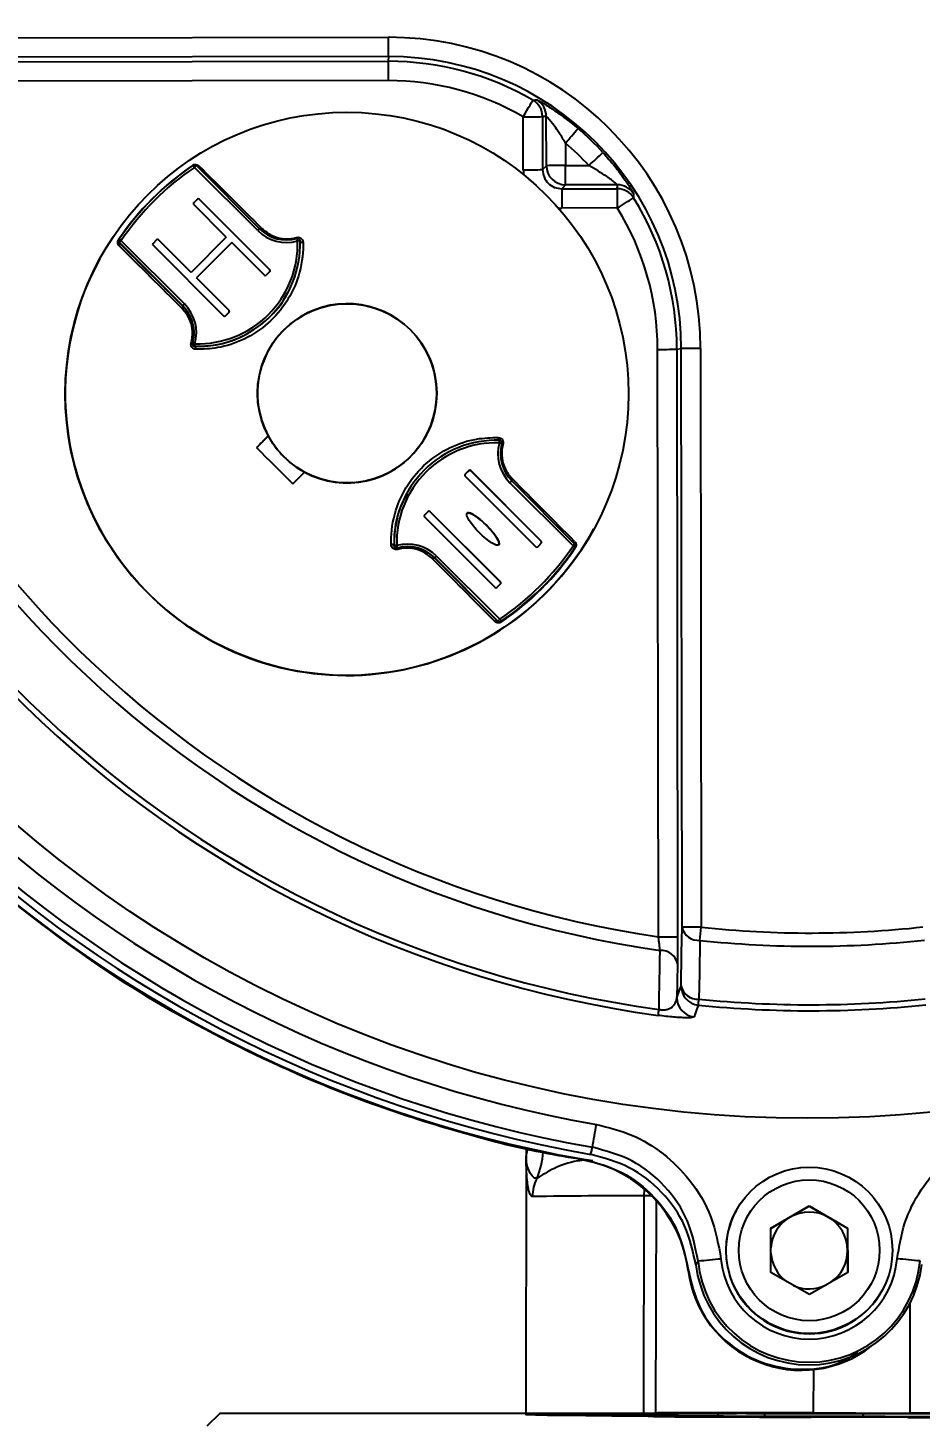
# Model space of a CAD drawing. Header units: millimetres. Extents: x 2271 to 4415, y 823 to 2339.
# Drawn here: x 2836 to 2905.6, y 1963.2 to 2072.3 of the extents above; entities that cross this region are included whole.
import ezdxf

# ---------------------------------------------------------------- set-up
doc = ezdxf.new("R2010")
doc.units = ezdxf.units.MM
doc.layers.add('标注', color=3, linetype='Continuous', lineweight=13)
doc.styles.add('SLDTEXTSTYLE1', font='txt.shx', dxfattribs={"width": 0.7, "bigfont": 'gbcbig.shx'})
doc.dimstyles.new('SLDDIMSTYLE12$0', dxfattribs={"dimtxt": 12, "dimasz": 10, "dimexe": 0, "dimexo": 0.0625, "dimgap": 0.875, "dimtad": 1, "dimdec": 1, "dimlfac": 1.8, "dimrnd": 1e-09, "dimzin": 12, "dimdsep": 46, "dimtxsty": 'SLDTEXTSTYLE1', "dimcen": 0.09, "dimdle": 8.16, "dimclrd": 3, "dimclre": 3, "dimadec": 0, "dimazin": 3, "dimtfac": 1, "dimtdec": 1, "dimtofl": 0, "dimtmove": 0, "dimatfit": 3, "dimfxl": 0, "dimfrac": 2, "dimtolj": 1, "dimlwd": 5, "dimlwe": 5, "dimarcsym": 0})

# ---------------------------------------------------------------- blocks, each defined once
blk = doc.blocks.new('*D179')
at = {"layer": 'Defpoints', "color": 0, "transparency": 16777216}
for p in [(2696.21, 2058.79), (2937.34, 1963.29), (2937.34, 1911.16)]:
    blk.add_point(p, dxfattribs=at)
at = {"layer": '标注', "color": 3, "lineweight": 5, "transparency": 16777216}
blk.add_line((2696.21, 2058.72), (2696.21, 1911.16), dxfattribs=at)
at = {"layer": '标注', "color": 3, "linetype": 'Continuous', "lineweight": 5, "transparency": 16777216}
for p, q in [((2937.34, 1963.23), (2937.34, 1911.16)), ((2706.21, 1911.16), (2927.34, 1911.16))]:
    blk.add_line(p, q, dxfattribs=at)
at = {"layer": '标注', "color": 3, "transparency": 16777216}
for points in [[(2706.21, 1912.83), (2706.21, 1909.5), (2696.21, 1911.16)], [(2927.34, 1912.83), (2927.34, 1909.5), (2937.34, 1911.16)]]:
    blk.add_solid(points, dxfattribs=at)
at = {"layer": '标注', "color": 0, "transparency": 16777216, "insert": (2816.77, 1917.04), "char_height": 10, "attachment_point": 5, "style": 'SLDTEXTSTYLE1'}
blk.add_mtext('\\A1;245', dxfattribs=at)
blk = doc.blocks.new('*D195')
at = {"layer": 'Defpoints', "color": 0, "transparency": 16777216}
for p in [(2937.34, 1963.29), (2772.42, 1952.43), (2772.42, 1924.65)]:
    blk.add_point(p, dxfattribs=at)
at = {"layer": '标注', "color": 3, "lineweight": 5, "transparency": 16777216}
blk.add_line((2937.34, 1963.23), (2937.34, 1924.65), dxfattribs=at)
at = {"layer": '标注', "color": 3, "linetype": 'Continuous', "lineweight": 5, "transparency": 16777216}
for p, q in [((2772.42, 1952.37), (2772.42, 1924.65)), ((2927.34, 1924.65), (2782.42, 1924.65))]:
    blk.add_line(p, q, dxfattribs=at)
at = {"layer": '标注', "color": 3, "transparency": 16777216}
for points in [[(2782.42, 1926.32), (2782.42, 1922.98), (2772.42, 1924.65)], [(2927.34, 1926.32), (2927.34, 1922.98), (2937.34, 1924.65)]]:
    blk.add_solid(points, dxfattribs=at)
at = {"layer": '标注', "color": 0, "transparency": 16777216, "insert": (2854.88, 1930.53), "char_height": 10, "attachment_point": 5, "style": 'SLDTEXTSTYLE1'}
blk.add_mtext('\\A1;165', dxfattribs=at)

msp = doc.modelspace()

# ---------------------------------------------------------------- linework, layer by layer
at = {"color": 7, "linetype": 'Continuous', "lineweight": 25}
for p, q in [((2817.153, 2071.52), (2864.127, 2071.58)), ((2816.516, 2069.643), (2864.096, 2069.703)), ((2864.126, 2070.075), (2817.152, 2070.015)), ((2864.126, 2070.075), (2864.096, 2069.703)), ((2864.095, 2068.199), (2816.516, 2068.138)), ((2874.655, 2061.234), (2874.65, 2065.373)), ((2876.152, 2065.38), (2876.157, 2061.241)), ((2876.454, 2061.55), (2876.449, 2065.403)), ((2877.953, 2063.314), (2877.955, 2061.556)), ((2848.824, 2061.562), (2848.822, 2061.565)), ((2853.901, 2056.486), (2848.969, 2061.419)), ((2849.11, 2061.56), (2854.042, 2056.627)), ((2876.157, 2061.241), (2876.454, 2061.55)), ((2877.955, 2061.556), (2879.769, 2061.558)), ((2877.955, 2060.053), (2877.658, 2059.744)), ((2877.658, 2059.744), (2881.997, 2059.749)), ((2882, 2060.058), (2877.955, 2060.053)), ((2849.189, 2058.936), (2848.906, 2058.653)), ((2849.189, 2058.935), (2848.906, 2058.652)), ((2848.906, 2058.652), (2848.906, 2058.653)), ((2849.189, 2058.935), (2849.189, 2058.936)), ((2854.846, 2053.421), (2849.33, 2058.936)), ((2849.33, 2058.935), (2849.33, 2058.936)), ((2854.845, 2053.42), (2849.33, 2058.935)), ((2851.452, 2055.966), (2848.906, 2058.512)), ((2881.996, 2058.246), (2877.657, 2058.24)), ((2843.065, 2055.787), (2843.044, 2055.748)), ((2843.075, 2055.803), (2843.065, 2055.787)), ((2843.1, 2055.549), (2843.079, 2055.513)), ((2848.032, 2050.617), (2843.1, 2055.549)), ((2843.241, 2055.691), (2848.174, 2050.759)), ((2846.007, 2055.754), (2845.724, 2055.471)), ((2846.007, 2055.753), (2845.724, 2055.47)), ((2845.724, 2055.47), (2845.724, 2055.471)), ((2851.24, 2049.814), (2845.724, 2055.33)), ((2846.007, 2055.753), (2846.007, 2055.754)), ((2848.694, 2053.208), (2846.148, 2055.754)), ((2846.148, 2055.753), (2846.148, 2055.754)), ((2848.694, 2053.207), (2846.148, 2055.753)), ((2851.452, 2055.966), (2848.694, 2053.208)), ((2851.451, 2055.965), (2848.694, 2053.207)), ((2851.876, 2055.542), (2849.118, 2052.784)), ((2851.451, 2055.965), (2851.452, 2055.966)), ((2854.422, 2052.996), (2851.876, 2055.542)), ((2841.565, 2054.279), (2841.564, 2054.277)), ((2848.694, 2053.207), (2848.694, 2053.208)), ((2854.846, 2053.279), (2854.563, 2052.996)), ((2854.845, 2053.42), (2854.846, 2053.421)), ((2851.664, 2050.239), (2849.118, 2052.784)), ((2849.118, 2052.783), (2849.118, 2052.784)), ((2851.663, 2050.238), (2849.118, 2052.783)), ((2856.242, 2051.594), (2856.244, 2051.598)), ((2848.025, 2050.604), (2848.032, 2050.617)), ((2851.664, 2050.097), (2851.381, 2049.814)), ((2851.663, 2050.238), (2851.664, 2050.239)), ((2848.796, 2047.683), (2848.801, 2047.692)), ((2848.988, 2047.439), (2848.983, 2047.43)), ((2854.748, 2047.124), (2854.746, 2047.121)), ((2885.207, 2001.299), (2885.148, 2047.2)), ((2886.65, 2047.206), (2886.996, 2047.264)), ((2886.65, 2047.206), (2886.709, 2001.306)), ((2887.054, 2002.048), (2886.996, 2047.264)), ((2888.499, 2047.27), (2888.556, 2002.055)), ((2854.732, 2040.433), (2853.815, 2039.517)), ((2854.731, 2040.434), (2854.733, 2040.437)), ((2867.031, 2040.405), (2867.032, 2040.408)), ((2870.402, 2037.723), (2870.119, 2037.44)), ((2870.402, 2037.722), (2870.119, 2037.439)), ((2870.119, 2037.439), (2870.119, 2037.44)), ((2875.635, 2031.783), (2870.119, 2037.299)), ((2870.402, 2037.722), (2870.402, 2037.723)), ((2870.543, 2037.722), (2870.544, 2037.723)), ((2876.059, 2032.206), (2870.543, 2037.722)), ((2876.059, 2032.207), (2870.544, 2037.723)), ((2878.542, 2031.846), (2873.609, 2036.778)), ((2873.751, 2036.919), (2878.683, 2031.987)), ((2865.539, 2035.938), (2865.537, 2035.935)), ((2867.22, 2034.541), (2866.937, 2034.258)), ((2867.22, 2034.54), (2866.937, 2034.257)), ((2866.937, 2034.257), (2866.937, 2034.258)), ((2872.453, 2028.601), (2866.937, 2034.117)), ((2867.22, 2034.54), (2867.22, 2034.541)), ((2867.361, 2034.54), (2867.362, 2034.541)), ((2872.877, 2029.024), (2867.361, 2034.54)), ((2872.877, 2029.025), (2867.362, 2034.541)), ((2880.172, 2033.172), (2880.172, 2033.174)), ((2864.557, 2031.856), (2864.562, 2031.865)), ((2864.816, 2031.678), (2864.81, 2031.668)), ((2876.059, 2032.066), (2875.776, 2031.783)), ((2876.059, 2032.206), (2876.059, 2032.207)), ((2878.686, 2031.695), (2878.707, 2031.733)), ((2878.696, 2031.711), (2878.717, 2031.749)), ((2878.707, 2031.733), (2878.717, 2031.749)), ((2867.733, 2030.896), (2867.74, 2030.909)), ((2872.673, 2025.976), (2867.74, 2030.909)), ((2867.882, 2031.051), (2872.815, 2026.118)), ((2872.877, 2028.884), (2872.594, 2028.601)), ((2872.877, 2029.024), (2872.877, 2029.025)), ((2872.653, 2025.939), (2872.673, 2025.976)), ((2872.926, 2025.952), (2872.905, 2025.913)), ((2874.884, 1984.79), (2874.882, 1983.987)), ((2874.882, 1983.924), (2874.845, 1963.987)), ((2879.352, 1983.848), (2879.352, 1983.926)), ((2884.089, 1981.072), (2884.128, 1981.587)), ((2884.057, 1964.072), (2884.089, 1981.072)), ((2885.023, 1980.716), (2884.991, 1964.102)), ((2893.986, 1978.536), (2896.98, 1980.277)), ((2895.476, 1979.394), (2896.974, 1980.264)), ((2896.974, 1980.264), (2896.98, 1980.277)), ((2896.974, 1980.264), (2898.476, 1979.403)), ((2896.98, 1980.277), (2899.986, 1978.554)), ((2891.286, 1979.928), (2891.274, 1979.906)), ((2893.986, 1978.527), (2895.476, 1979.394)), ((2898.476, 1979.403), (2899.979, 1978.542)), ((2893.997, 1975.072), (2893.986, 1978.536)), ((2899.979, 1978.542), (2899.986, 1978.554)), ((2899.979, 1978.542), (2899.984, 1976.81)), ((2899.986, 1978.554), (2899.997, 1975.09)), ((2899.984, 1976.81), (2899.99, 1975.086)), ((2887.536, 1975.317), (2887.536, 1975.238)), ((2897.002, 1973.349), (2893.997, 1975.072)), ((2899.997, 1975.09), (2897.002, 1973.349)), ((2902.681, 1973.67), (2902.693, 1973.692)), ((2904.868, 1964.099), (2904.885, 1972.726)), ((2897.332, 1964.109), (2897.338, 1967.493)), ((2850.938, 1964.062), (2849.938, 1963.062)), ((3023.938, 1964.062), (2850.938, 1964.062)), ((2882.825, 1963.949), (2882.825, 1963.995)), ((2884.845, 1963.86), (2884.845, 1963.835)), ((2885.123, 1963.842), (2885.123, 1963.856)), ((2889.846, 1964.046), (2889.846, 1963.871)), ((2893.494, 1964.051), (2893.494, 1963.853)), ((2893.494, 1963.853), (2901.198, 1963.853)), ((2901.328, 1964.022), (2893.602, 1964.051)), ((2901.198, 1963.853), (2901.198, 1964.023))]:
    msp.add_line(p, q, dxfattribs=at)
at = {"color": 7, "linetype": 'Continuous', "lineweight": 25, "flags": 128}
for points in [[(2874.65, 2065.373), (2874.795, 2065.624), (2874.935, 2065.865), (2875.064, 2066.088), (2875.177, 2066.285), (2875.271, 2066.447), (2875.342, 2066.569), (2875.386, 2066.646), (2875.404, 2066.676)], [(2848.906, 2058.652), (2848.893, 2058.637), (2848.889, 2058.629)], [(2845.724, 2055.47), (2845.711, 2055.455), (2845.707, 2055.447)], [(2848.025, 2050.604), (2848.037, 2050.587), (2848.044, 2050.567), (2848.046, 2050.544), (2848.044, 2050.519), (2848.037, 2050.491), (2848.025, 2050.463), (2848.008, 2050.435), (2847.988, 2050.407)], [(2849.074, 2047.202), (2849.075, 2047.244), (2849.073, 2047.286), (2849.066, 2047.325), (2849.055, 2047.36), (2849.04, 2047.389), (2849.023, 2047.411), (2849.004, 2047.425), (2848.983, 2047.43)], [(2854.733, 2040.437), (2854.618, 2040.322), (2854.503, 2040.207), (2854.388, 2040.092), (2854.274, 2039.978), (2854.159, 2039.863), (2854.046, 2039.749), (2853.932, 2039.636), (2853.819, 2039.522)], [(2853.819, 2039.522), (2854.172, 2039.169), (2854.525, 2038.816), (2854.879, 2038.462), (2855.233, 2038.108), (2855.587, 2037.754), (2855.941, 2037.4), (2856.294, 2037.047), (2856.647, 2036.694)], [(2856.647, 2036.694), (2856.76, 2036.807), (2856.874, 2036.921), (2856.988, 2037.035), (2857.102, 2037.149), (2857.216, 2037.264), (2857.331, 2037.378), (2857.446, 2037.493), (2857.561, 2037.608)], [(2870.119, 2037.439), (2870.106, 2037.424), (2870.102, 2037.416)], [(2866.937, 2034.257), (2866.924, 2034.242), (2866.92, 2034.234)], [(2864.557, 2031.856), (2864.552, 2031.877), (2864.538, 2031.896), (2864.516, 2031.913), (2864.487, 2031.927), (2864.452, 2031.938), (2864.413, 2031.945), (2864.371, 2031.948), (2864.329, 2031.946)], [(2867.537, 2030.859), (2867.564, 2030.879), (2867.593, 2030.895), (2867.621, 2030.907), (2867.648, 2030.914), (2867.674, 2030.917), (2867.697, 2030.915), (2867.717, 2030.907), (2867.733, 2030.896)], [(2886.977, 1997.461), (2887.02, 2000.03), (2887.054, 2002.048)], [(2888.446, 2001.027), (2888.406, 1998.458), (2888.374, 1996.439)], [(2886.696, 1999.218), (2886.671, 1997.718), (2886.651, 1996.539)], [(2886.651, 1996.539), (2886.834, 1997.055), (2886.977, 1997.461)], [(2888.325, 1995.973), (2888.141, 1995.456), (2887.996, 1995.051)], [(2884.68, 1981.075), (2884.558, 1981.074), (2884.089, 1981.072)], [(2884.057, 1964.072), (2881.665, 1964.064), (2879.615, 1964.053), (2877.919, 1964.042), (2876.586, 1964.03), (2875.626, 1964.017), (2875.045, 1964.002), (2874.845, 1963.987), (2875.028, 1963.972), (2875.593, 1963.955), (2876.536, 1963.938), (2877.852, 1963.921), (2879.533, 1963.903), (2881.568, 1963.886), (2883.945, 1963.868)], [(2882.85, 1963.995), (2881.227, 1963.997), (2879.766, 1963.997), (2878.541, 1963.995), (2877.617, 1963.992), (2877.042, 1963.988), (2876.845, 1963.984), (2877.036, 1963.978), (2877.606, 1963.972), (2878.525, 1963.965), (2879.745, 1963.959), (2881.204, 1963.954), (2882.825, 1963.949)], [(2883.945, 1963.868), (2884.412, 1963.864), (2884.792, 1963.86), (2885.083, 1963.857), (2885.281, 1963.854), (2885.385, 1963.85), (2885.393, 1963.847), (2885.305, 1963.844), (2885.123, 1963.842)], [(2885.261, 1964.094), (2885.44, 1964.091), (2885.524, 1964.087), (2885.512, 1964.084), (2885.405, 1964.081), (2885.204, 1964.079), (2884.91, 1964.076), (2884.526, 1964.074), (2884.057, 1964.072)], [(2885.123, 1963.842), (2884.851, 1963.836), (2884.993, 1963.829), (2885.543, 1963.822), (2886.479, 1963.815), (2887.762, 1963.807), (2889.339, 1963.8), (2891.144, 1963.794), (2893.103, 1963.788), (2895.134, 1963.784), (2897.152, 1963.781)], [(2897.332, 1964.109), (2895.314, 1964.114), (2893.282, 1964.117), (2891.322, 1964.119), (2889.514, 1964.12), (2887.932, 1964.118), (2886.644, 1964.116), (2885.701, 1964.112), (2885.144, 1964.107), (2884.995, 1964.101), (2885.261, 1964.094)], [(2899.845, 1963.807), (2899.662, 1963.811), (2899.122, 1963.816), (2898.264, 1963.821), (2897.153, 1963.826), (2895.871, 1963.83), (2894.513, 1963.832), (2893.179, 1963.834), (2891.969, 1963.834), (2890.972, 1963.833), (2890.263, 1963.831), (2889.893, 1963.828), (2889.891, 1963.823), (2890.256, 1963.818), (2890.961, 1963.813), (2891.955, 1963.809), (2893.163, 1963.804), (2894.496, 1963.801), (2895.854, 1963.799), (2897.138, 1963.798), (2898.252, 1963.798), (2899.113, 1963.8), (2899.658, 1963.803), (2899.845, 1963.807)], [(2899.991, 1964.073), (2899.808, 1964.078), (2899.268, 1964.083), (2898.41, 1964.088), (2897.299, 1964.093), (2896.017, 1964.096), (2894.659, 1964.099), (2893.325, 1964.101), (2892.115, 1964.101), (2891.118, 1964.1), (2890.409, 1964.098), (2890.039, 1964.094), (2890.037, 1964.09), (2890.402, 1964.085), (2891.107, 1964.08), (2892.101, 1964.075), (2893.309, 1964.071), (2894.641, 1964.068), (2896, 1964.066), (2897.284, 1964.065), (2898.398, 1964.065), (2899.259, 1964.067), (2899.804, 1964.07), (2899.991, 1964.073)], [(2910.541, 1964.034), (2909.25, 1964.033), (2907.995, 1964.032), (2906.778, 1964.031), (2905.602, 1964.03), (2904.467, 1964.028), (2903.376, 1964.026), (2902.329, 1964.024), (2901.328, 1964.022)], [(2904.685, 1963.763), (2908.953, 1963.748), (2913.396, 1963.733), (2914.847, 1963.728)], [(2970.004, 1963.976), (2965.736, 1963.991), (2961.293, 1964.006), (2956.704, 1964.02), (2951.996, 1964.033), (2947.199, 1964.045), (2942.341, 1964.056), (2937.452, 1964.066), (2932.563, 1964.075), (2927.703, 1964.082), (2922.902, 1964.088), (2918.189, 1964.093), (2913.594, 1964.096), (2909.145, 1964.098), (2904.868, 1964.099)]]:
    msp.add_lwpolyline(points, dxfattribs=at)
at = {"color": 7, "linetype": 'Continuous', "lineweight": 25}
for centre, radius in [((2896.843, 2081.787), 94.663), ((2860.868, 2043.726), 22), ((2860.89, 2043.766), 7), ((2896.99, 1976.81), 6.5), ((2896.991, 1976.813), 5.5)]:
    msp.add_circle(centre, radius, dxfattribs=at)
for centre, radius, start, end in [((2897.103, 2082.263), 86.736, 352.83814, 187.30792), ((2897.105, 2082.266), 86.27, 352.83813, 187.30793), ((2897.112, 2082.279), 81.714, 352.48125, 187.66482), ((2897.113, 2082.281), 80.681, 352.48124, 187.66483), ((2634.982, 2070.921), 229.146, 359.78854, 0.16471), ((2864.158, 2047.239), 24.341, 0.07349, 90.07308), ((3093.24, 2068.858), 229.146, 179.78854, 180.16471), ((2864.124, 2047.177), 22.526, 59.952, 90.07302), ((2864.155, 2047.234), 22.841, 0.07349, 90.07308), ((2897.068, 2082.198), 87.837, 189.2274, 262.22982), ((2897.069, 2082.201), 87.371, 189.2274, 262.22982), ((2897.077, 2082.214), 82.815, 189.67715, 261.85282), ((2897.077, 2082.216), 81.782, 189.91182, 261.65393), ((2864.122, 2047.173), 21.026, 59.952, 90.07302), ((2874.651, 2065.378), 1.5, 0.06713, 59.90679), ((2874.948, 2065.401), 1.5, 0.06631, 59.24117), ((2874.841, 2195.355), 129.982, 269.91566, 270.57756), ((2896.565, 2081.418), 99, 189.79776, 259.98721), ((2896.823, 2081.75), 98.897, 189.98805, 260.15852), ((2896.841, 2081.783), 98.358, 189.97103, 260.17554), ((2896.844, 2081.788), 96.56, 189.97103, 260.17554), ((2473.796, 2410.375), 532.723, 319.34642, 319.50828), ((2864.143, 2047.212), 22.718, 42.55972, 49.38586), ((2864.141, 2047.207), 21.218, 42.55972, 49.38586), ((2648.341, 2314.133), 342.568, 312.49839, 312.75007), ((2860.87, 2043.729), 21.524, 124.03884, 145.96096), ((2860.891, 2043.768), 21.5, 124.03884, 145.96096), ((2860.891, 2043.769), 21.3, 124.03884, 145.96096), ((2848.968, 2061.418), 0.2, 45.00002, 124.03871), ((2836.009, 2052.725), 15.606, 33.85537, 34.58847), ((2883.634, 2026.825), 48.973, 134.82535, 135.05853), ((2849.202, 2061.683), 0.205, 267.13168, 306.91627), ((1345.575, 541.635), 2138.062, 45.120496, 45.305718), ((2874.847, 2191.216), 129.982, 269.91566, 270.57756), ((2877.764, 1931.574), 129.982, 89.91566, 90.57756), ((2877.955, 2061.554), 1.501, 180.16171, 269.98486), ((2639.733, 2060.895), 238.223, 359.79747, 0.15912), ((3115.879, 2058.902), 238.223, 179.79747, 180.15912), ((3120.218, 2058.907), 238.223, 179.79747, 180.15912), ((2881.999, 2058.249), 1.5, 31.82221, 90.08233), ((2882.002, 2058.557), 1.5, 32.48841, 90.08317), ((2848.977, 2058.582), 0.1, 135.00002, 225.00029), ((2849.26, 2058.865), 0.1, 44.99998, 134.99971), ((2849.259, 2058.864), 0.1, 44.99998, 134.99971), ((2764.714, 2248.266), 223.3, 301.68311, 302.06911), ((2864.124, 2047.178), 22.526, 0.07337, 31.77721), ((2864.122, 2047.173), 21.026, 0.07337, 31.77721), ((2888.566, 2021.892), 48.973, 134.82535, 135.05853), ((2856.164, 2058.749), 3.2, 225.00007, 285.53072), ((2856.164, 2058.748), 3, 225.00007, 285.53072), ((2854.088, 2056.801), 0.208, 266.71471, 313.23954), ((2843.773, 2056.878), 1.326, 236.12682, 237.13736), ((2843.241, 2055.691), 0.2, 151.33664, 225.00025), ((2835.365, 2044.121), 13.996, 55.75631, 56.57477), ((1327.054, 523.222), 2155.516, 45.120496, 45.305718), ((2842.942, 2055.392), 0.182, 320.49441, 41.26107), ((2878.724, 2020.138), 50.231, 134.943, 135.17192), ((2845.795, 2055.4), 0.1, 135.00002, 225.00029), ((2846.078, 2055.683), 0.1, 44.99998, 134.99971), ((2846.077, 2055.682), 0.1, 44.99998, 134.99971), ((2849.224, 2055.435), 8, 268.30908, 1.69072), ((2849.224, 2055.436), 7.8, 268.30908, 1.69072), ((2855.294, 2055.493), 1.706, 12.30823, 15.2426), ((2857.021, 2055.665), 0.2, 1.69091, 105.53076), ((2837.906, 2050.406), 19.825, 15.3864, 15.96293), ((2857.545, 2039.614), 16.061, 91.15683, 91.86904), ((2857.021, 2055.665), 0.2, 1.69076, 45.0001), ((2857.389, 2055.788), 0.223, 221.23789, 284.04753), ((2860.867, 2043.725), 22, 151.33662, 225.00026), ((1339.333, 535.393), 2138.062, 45.120496, 45.305718), ((2854.775, 2053.349), 0.1, 331.33666, 45.00022), ((2854.775, 2053.35), 0.1, 315.00002, 45.00029), ((2854.492, 2053.067), 0.1, 224.99998, 314.99971), ((2883.657, 2015.205), 50.231, 134.943, 135.17192), ((2845.911, 2048.495), 3, 344.46921, 45.00019), ((2845.911, 2048.496), 3.2, 344.46921, 45.00019), ((2851.593, 2050.167), 0.1, 331.33666, 45.00022), ((2851.593, 2050.168), 0.1, 315.00002, 45.00029), ((2860.89, 2043.766), 7, 241.60169, 208.39851), ((2851.31, 2049.885), 0.1, 224.99998, 314.99971), ((2848.882, 2048.287), 0.611, 252.95968, 261.95729), ((2848.994, 2047.639), 0.2, 164.46935, 268.30936), ((2845.098, 2033.808), 14.37, 74.2697, 75.06781), ((2817.884, 2048.507), 31.123, 358.03202, 358.40139), ((2885.354, 2172.213), 125.013, 269.90539, 270.59394), ((2888.292, 1922.257), 125.013, 89.90539, 90.59394), ((2860.889, 2043.763), 7, 208.40897, 241.60156), ((2872.559, 2032.101), 8, 88.30908, 181.69072), ((2872.95, 2040.27), 0.256, 169.61423, 222.27228), ((2842.405, 2040.845), 30.399, 358.2151, 358.59086), ((2872.789, 2039.897), 0.2, 45.0001, 88.30925), ((2872.789, 2039.897), 0.2, 344.46935, 88.30936), ((2872.559, 2032.101), 7.8, 88.30908, 181.69072), ((2875.872, 2039.041), 3.2, 164.46921, 225.00019), ((2869.013, 2026.122), 14.284, 73.86802, 74.66962), ((2875.872, 2039.04), 3, 164.46921, 225.00019), ((2872.842, 2039.055), 0.791, 73.29316, 80.21487), ((2870.19, 2037.369), 0.1, 135.00002, 225.00029), ((2870.473, 2037.652), 0.1, 44.99998, 134.99971), ((2870.472, 2037.651), 0.1, 44.99998, 134.99971), ((2908.274, 2002.184), 48.973, 134.82535, 135.05853), ((2873.93, 2036.959), 0.208, 136.72384, 183.27091), ((1348.706, 518.416), 2152.267, 44.695355, 44.879755), ((2867.291, 2034.47), 0.1, 44.99998, 134.99971), ((2867.29, 2034.469), 0.1, 44.99998, 134.99971), ((2867.008, 2034.187), 0.1, 135.00002, 225.00029), ((2860.868, 2043.725), 22, 224.99991, 331.33627), ((2865.193, 2015.6), 16.276, 91.51466, 92.21997), ((2864.762, 2031.871), 0.2, 181.69091, 285.53076), ((2865.619, 2028.788), 3.2, 45.00007, 105.53072), ((2845.309, 2026.413), 20.204, 15.10406, 15.67269), ((2865.443, 2031.761), 0.639, 188.33812, 196.96504), ((2865.619, 2028.787), 3, 45.00007, 105.53072), ((2860.892, 2043.768), 21.3, 304.03884, 325.96096), ((2860.87, 2043.729), 21.5, 304.03884, 325.96096), ((2860.87, 2043.729), 21.524, 304.03884, 325.96096), ((2860.892, 2043.768), 21.5, 304.03884, 325.96096), ((2875.706, 2031.854), 0.1, 224.99998, 314.99971), ((2875.988, 2032.137), 0.1, 315.00002, 45.00029), ((2875.988, 2032.136), 0.1, 331.33666, 45.00022), ((2913.207, 1997.252), 48.973, 134.82535, 135.05853), ((2870.729, 2020.191), 14.031, 55.34818, 56.16516), ((2878.822, 2032.062), 0.204, 142.91842, 182.97682), ((2878.542, 2031.845), 0.2, 331.33664, 45.00025), ((2879.074, 2032.23), 0.661, 234.10314, 236.21317), ((1342.464, 512.173), 2152.267, 44.695355, 44.879755), ((1330.21, 499.813), 2169.837, 44.695355, 44.879755), ((2903.365, 1995.497), 50.231, 134.943, 135.17192), ((2872.524, 2028.672), 0.1, 224.99998, 314.99971), ((2872.806, 2028.955), 0.1, 315.00002, 45.00029), ((2872.806, 2028.954), 0.1, 331.33666, 45.00022), ((2872.533, 2025.802), 0.182, 48.77076, 129.54207), ((2908.298, 1990.565), 50.231, 134.943, 135.17192), ((2872.814, 2026.118), 0.2, 225.00002, 304.03871), ((2859.753, 2017.235), 15.796, 33.49364, 34.2203), ((2873.541, 2026.317), 0.754, 212.39658, 214.25577), ((2888.35, 1877.042), 125.013, 89.90539, 90.59394), ((2888.338, 2002.339), 1.316, 192.75198, 274.70891), ((2056.748, 2090.715), 836.52, 353.845189, 353.916003), ((2897.114, 2082.282), 80.682, 263.91174, 276.23432), ((2885.413, 2126.312), 125.013, 269.90539, 270.59394), ((2897.113, 2082.28), 81.714, 263.91174, 276.23432), ((2885.425, 1998.936), 1.302, 12.53255, 93.70594), ((2888.263, 1997.753), 1.318, 192.78342, 274.84583), ((2888.477, 1997.465), 1.5, 180.17186, 264.18048), ((2888.151, 1996.543), 1.5, 180.17168, 264.0429), ((2822.344, 2003.12), 66.368, 353.81743, 354.2221), ((2897.105, 2082.267), 86.271, 264.19127, 275.9548), ((2813.612, 2005.372), 72.304, 351.88658, 352.25807), ((2897.104, 2082.263), 86.736, 264.19127, 275.9548), ((2444.402, 2061.715), 442.382, 349.99623, 350.22979), ((2869.901, 1984.864), 6.31, 337.21969, 356.46346), ((2877.613, 1974), 10, 7.11201, 79.98721), ((2878.384, 1981.005), 3.018, 152.03076, 179.90347), ((2884.384, 1324.286), 656.787, 90.025773, 90.786775), ((2896.978, 1976.788), 6.5, 151.33681, 270.18006), ((2896.984, 1976.8), 3, 120.17983, 176.28902), ((2896.984, 1976.8), 3, 60.17996, 120.17977), ((2896.984, 1976.8), 3, 0.18027, 60.1801), ((2896.985, 1976.8), 3, 304.20958, 0.18019), ((2896.957, 1976.75), 8.89, 186.98978, 353.15629), ((2904.752, 1817.777), 159.032, 95.28755, 95.93724), ((2896.975, 1976.782), 8.712, 185.44582, 354.70024), ((2896.978, 1976.788), 6.912, 185.44581, 354.70025), ((2896.985, 1976.8), 3, 184.0714, 234.57725), ((2891.212, 1835.032), 141.683, 84.15152, 84.87832), ((2896.368, 1976.34), 8.9, 187.11215, 307.90788), ((2896.985, 1976.8), 3, 245.78281, 296.15006), ((2896.978, 1976.788), 6.5, 270.17977, 331.33646), ((2892.398, 2512.118), 548.252, 268.99949, 269.73326), ((2890.469, 1398.272), 565.775, 90.05342, 90.77156), ((2897.157, 3059.55), 1095.703, 269.617711, 269.808482), ((2893.131, 856.921), 1107.13, 89.975638, 90.165082), ((2893.96, -957.458), 2921.241, 89.789638, 89.937378), ((2905.158, 4890.198), 2926.099, 269.846751, 269.994326), ((2930.815, 6928.582), 4964.817, 269.658201, 269.764012)]:
    msp.add_arc(centre, radius, start, end, dxfattribs=at)
for centre, major_axis, ratio, start_param, end_param in [((2876.117, 2047.188), (21.567, 5.576), 0.8075751, 1.3498967, 1.3633758), ((2877.657, 2061.242), (2.124, 2.124), 0.9987882, 2.3582273, 2.4867184), ((2864.074, 2058.942), (2.699, 22.426), 0.7902591, 4.8430733, 4.8567802), ((2877.657, 2061.242), (2.124, 2.124), 0.9987882, 3.8391022, 3.9278057), ((2871.498, 2033.161), (1.237, -1.237), 0.2285702, 6.2831845, 9.4887697)]:
    msp.add_ellipse(centre, major_axis=major_axis, ratio=ratio, start_param=start_param, end_param=end_param, dxfattribs=at)
msp.add_ellipse((2871.498, 2033.162), major_axis=(1.237, -1.237), ratio=0.2285702, dxfattribs=at)
for points, knots in [([(2875.404, 2066.676), (2875.462, 2066.679), (2875.566, 2066.684), (2875.67, 2066.689), (2875.716, 2066.691)], [0, 0, 0, 0, 0.56, 1, 1, 1, 1]), ([(2875.716, 2066.691), (2875.739, 2066.682), (2875.788, 2066.664), (2876.059, 2066.515), (2876.426, 2066.298), (2877.012, 2065.925), (2877.877, 2065.327), (2878.57, 2064.756), (2878.932, 2064.457)], [0, 0, 0, 0, 0.12205466, 0.24949049, 0.37396694, 0.50097881, 0.73949032, 1, 1, 1, 1]), ([(2877.953, 2063.314), (2877.797, 2063.571), (2877.518, 2064.032), (2877.128, 2064.59), (2876.833, 2064.971), (2876.629, 2065.216), (2876.487, 2065.374), (2876.461, 2065.394), (2876.449, 2065.403)], [0, 0, 0, 0, 0.2770528, 0.4991542, 0.6476515, 0.7772617, 0.8925679, 1, 1, 1, 1]), ([(2880.877, 2062.577), (2881.192, 2062.22), (2881.796, 2061.536), (2882.436, 2060.673), (2882.839, 2060.083), (2883.077, 2059.709), (2883.238, 2059.437), (2883.258, 2059.388), (2883.268, 2059.363)], [0, 0, 0, 0, 0.26143, 0.4994924, 0.6279885, 0.7500278, 0.8766805, 1, 1, 1, 1]), ([(2848.822, 2061.565), (2848.842, 2061.577), (2848.886, 2061.604), (2848.971, 2061.63), (2849.089, 2061.639), (2849.219, 2061.605), (2849.289, 2061.548), (2849.325, 2061.519)], [0, 0, 0, 0, 0.0853698, 0.1907986, 0.3564235, 0.6664713, 1, 1, 1, 1]), ([(2876.157, 2061.241), (2876.179, 2061.044), (2876.224, 2060.651), (2876.572, 2060.156), (2877.068, 2059.81), (2877.461, 2059.766), (2877.658, 2059.744)], [0, 0, 0, 0, 0.250154, 0.5, 0.749846, 1, 1, 1, 1]), ([(2882, 2060.058), (2881.989, 2060.07), (2881.967, 2060.097), (2881.794, 2060.242), (2881.527, 2060.449), (2880.891, 2060.909), (2880.257, 2061.277), (2879.769, 2061.558)], [0, 0, 0, 0, 0.1054309, 0.2197764, 0.3500255, 0.5009739, 1, 1, 1, 1]), ([(2883.268, 2059.363), (2883.269, 2059.303), (2883.271, 2059.195), (2883.273, 2059.087), (2883.274, 2059.04)], [0, 0, 0, 0, 0.56, 1, 1, 1, 1]), ([(2854.231, 2056.65), (2854.477, 2056.446), (2854.923, 2056.079), (2855.823, 2055.819), (2856.51, 2055.832), (2856.874, 2055.924), (2856.94, 2055.941)], [0, 0, 0, 0, 0.3569261, 0.6455881, 0.9359573, 1, 1, 1, 1]), ([(2843.083, 2055.277), (2843.04, 2055.331), (2842.975, 2055.414), (2842.961, 2055.57), (2842.981, 2055.672), (2843.006, 2055.733), (2843.027, 2055.767), (2843.034, 2055.777)], [0, 0, 0, 0, 0.4935098, 0.7465115, 0.851032, 0.9564885, 1, 1, 1, 1]), ([(2843.054, 2055.764), (2843.051, 2055.759), (2843.044, 2055.748), (2843.035, 2055.729), (2843.026, 2055.704), (2843.017, 2055.656), (2843.026, 2055.579), (2843.058, 2055.539), (2843.079, 2055.513)], [0, 0, 0, 0, 0.0275852, 0.0617297, 0.104186, 0.1954073, 0.4521438, 1, 1, 1, 1]), ([(2857.444, 2055.572), (2857.445, 2055.394), (2857.455, 2054.437), (2857.159, 2052.836), (2856.188, 2050.822), (2854.773, 2049.16), (2852.862, 2047.907), (2850.879, 2047.257), (2849.637, 2047.219), (2849.074, 2047.202)], [0, 0, 0, 0, 0.0439371, 0.236293, 0.3728219, 0.5357282, 0.69861, 0.8632007, 1, 1, 1, 1]), ([(2856.94, 2055.941), (2856.98, 2055.948), (2857.06, 2055.963), (2857.179, 2055.939), (2857.288, 2055.883), (2857.38, 2055.789), (2857.433, 2055.679), (2857.441, 2055.602), (2857.444, 2055.572)], [0, 0, 0, 0, 0.1540842, 0.3077863, 0.4712038, 0.6571656, 0.8674974, 1, 1, 1, 1]), ([(2848.983, 2047.43), (2849.537, 2047.447), (2850.755, 2047.485), (2852.714, 2048.121), (2854.566, 2049.364), (2855.751, 2050.633), (2856.128, 2051.45), (2856.203, 2051.613)], [0, 0, 0, 0, 0.20546712, 0.45207555, 0.69563382, 0.93912655, 1, 1, 1, 1]), ([(2848.703, 2047.703), (2848.719, 2047.769), (2848.812, 2048.133), (2848.824, 2048.82), (2848.562, 2049.718), (2848.193, 2050.162), (2847.988, 2050.407)], [0, 0, 0, 0, 0.06404267, 0.35441194, 0.64307395, 1, 1, 1, 1]), ([(2848.025, 2050.604), (2848.246, 2050.338), (2848.647, 2049.855), (2848.927, 2048.885), (2848.914, 2048.146), (2848.814, 2047.754), (2848.796, 2047.683)], [0, 0, 0, 0, 0.3540546, 0.64277104, 0.9353249, 1, 1, 1, 1]), ([(2849.074, 2047.202), (2849.015, 2047.211), (2848.906, 2047.228), (2848.777, 2047.332), (2848.704, 2047.461), (2848.681, 2047.592), (2848.696, 2047.668), (2848.703, 2047.703)], [0, 0, 0, 0, 0.257956, 0.4849143, 0.7035846, 0.8642778, 1, 1, 1, 1]), ([(2848.796, 2047.683), (2848.793, 2047.665), (2848.785, 2047.624), (2848.798, 2047.557), (2848.835, 2047.494), (2848.899, 2047.443), (2848.954, 2047.435), (2848.983, 2047.43)], [0, 0, 0, 0, 0.11321608, 0.25761818, 0.47541861, 0.71851805, 1, 1, 1, 1]), ([(2864.329, 2031.946), (2864.328, 2032.125), (2864.32, 2033.085), (2864.618, 2034.69), (2865.591, 2036.708), (2867.006, 2038.37), (2868.917, 2039.621), (2870.897, 2040.267), (2872.137, 2040.301), (2872.699, 2040.316)], [0, 0, 0, 0, 0.04393713, 0.23629304, 0.37282189, 0.53572822, 0.69861004, 0.86320068, 1, 1, 1, 1]), ([(2872.699, 2040.316), (2872.757, 2040.307), (2872.867, 2040.289), (2872.995, 2040.184), (2873.068, 2040.055), (2873.091, 2039.924), (2873.076, 2039.847), (2873.069, 2039.812)], [0, 0, 0, 0, 0.257956, 0.4849143, 0.7035846, 0.8642778, 1, 1, 1, 1]), ([(2873.069, 2039.812), (2873.052, 2039.747), (2872.96, 2039.382), (2872.948, 2038.695), (2873.207, 2037.794), (2873.576, 2037.348), (2873.779, 2037.101)], [0, 0, 0, 0, 0.0640427, 0.3544119, 0.6430739, 1, 1, 1, 1]), ([(2865.576, 2035.916), (2865.374, 2035.537), (2864.765, 2034.396), (2864.551, 2032.974), (2864.556, 2032.032), (2864.557, 2031.856)], [0, 0, 0, 0, 0.2880106, 0.8674013, 1, 1, 1, 1]), ([(2864.831, 2031.575), (2864.791, 2031.567), (2864.712, 2031.553), (2864.593, 2031.577), (2864.484, 2031.634), (2864.393, 2031.728), (2864.34, 2031.838), (2864.332, 2031.916), (2864.329, 2031.946)], [0, 0, 0, 0, 0.15408421, 0.30778627, 0.47120377, 0.6571656, 0.86749743, 1, 1, 1, 1]), ([(2864.557, 2031.856), (2864.559, 2031.841), (2864.563, 2031.801), (2864.589, 2031.747), (2864.634, 2031.7), (2864.688, 2031.67), (2864.732, 2031.661), (2864.773, 2031.661), (2864.793, 2031.665), (2864.81, 2031.668)], [0, 0, 0, 0, 0.14396579, 0.37325789, 0.56953993, 0.7311976, 0.87060558, 0.89142025, 1, 1, 1, 1]), ([(2864.81, 2031.668), (2864.881, 2031.686), (2865.274, 2031.786), (2866.013, 2031.799), (2866.984, 2031.518), (2867.467, 2031.117), (2867.733, 2030.896)], [0, 0, 0, 0, 0.0646751, 0.357229, 0.6459454, 1, 1, 1, 1]), ([(2867.537, 2030.859), (2867.291, 2031.064), (2866.847, 2031.434), (2865.948, 2031.695), (2865.261, 2031.684), (2864.897, 2031.591), (2864.831, 2031.575)], [0, 0, 0, 0, 0.3569261, 0.6455881, 0.9359573, 1, 1, 1, 1]), ([(2878.659, 2032.185), (2878.702, 2032.129), (2878.766, 2032.045), (2878.78, 2031.888), (2878.759, 2031.786), (2878.734, 2031.725), (2878.713, 2031.691), (2878.706, 2031.681)], [0, 0, 0, 0, 0.4935098, 0.7465115, 0.851032, 0.9564885, 1, 1, 1, 1]), ([(2878.686, 2031.695), (2878.69, 2031.7), (2878.697, 2031.711), (2878.702, 2031.722), (2878.704, 2031.727)], [0, 0, 0, 0, 0.4520618, 1, 1, 1, 1]), ([(2872.918, 2025.893), (2872.898, 2025.881), (2872.854, 2025.854), (2872.77, 2025.828), (2872.652, 2025.82), (2872.522, 2025.855), (2872.453, 2025.913), (2872.417, 2025.943)], [0, 0, 0, 0, 0.0853698, 0.1907986, 0.3564235, 0.6664713, 1, 1, 1, 1]), ([(2872.653, 2025.939), (2872.671, 2025.924), (2872.704, 2025.896), (2872.767, 2025.878), (2872.826, 2025.88), (2872.864, 2025.891), (2872.889, 2025.903), (2872.899, 2025.909), (2872.905, 2025.913)], [0, 0, 0, 0, 0.3733801, 0.7042157, 0.8609871, 0.9438936, 0.9669176, 1, 1, 1, 1]), ([(2880.093, 1983.79), (2879.077, 1983.938), (2875.541, 1984.454), (2869.602, 1985.992), (2861.071, 1988.722), (2851.654, 1992.865), (2841.584, 1998.65), (2835.528, 2003.448), (2832.5, 2005.847)], [0, 0, 0, 0, 0.05795747, 0.20191324, 0.34586886, 0.56391292, 0.78195664, 1, 1, 1, 1]), ([(2885.34, 2000.235), (2885.324, 2000.376), (2885.299, 2000.599), (2885.252, 2000.975), (2885.222, 2001.188), (2885.207, 2001.299)], [0, 0, 0, 0, 0.4488466, 0.7117862, 1, 1, 1, 1]), ([(2886.709, 2001.306), (2886.709, 2000.873), (2886.708, 2000.098), (2886.699, 1999.488), (2886.696, 1999.218)], [0, 0, 0, 0, 0.5586895, 1, 1, 1, 1]), ([(2885.257, 1995.632), (2885.272, 1996.491), (2885.3, 1998.025), (2885.328, 1999.56), (2885.34, 2000.235)], [0, 0, 0, 0, 0.55999994, 1, 1, 1, 1]), ([(2885.257, 1995.632), (2885.313, 1995.622), (2885.425, 1995.603), (2885.648, 1995.596), (2885.9, 1995.633), (2886.137, 1995.724), (2886.543, 1995.995), (2886.602, 1996.294), (2886.651, 1996.539)], [0, 0, 0, 0, 0.0472872, 0.0939884, 0.1941558, 0.3091639, 0.4362361, 1, 1, 1, 1]), ([(2887.996, 1995.051), (2887.961, 1995.03), (2887.891, 1994.987), (2887.466, 1994.974), (2886.943, 1994.992), (2886.432, 1995.028), (2885.843, 1995.084), (2885.404, 1995.14), (2885.192, 1995.167)], [0, 0, 0, 0, 0.25083619, 0.49912261, 0.62735457, 0.75134888, 0.87955784, 1, 1, 1, 1]), ([(2880.368, 1986.644), (2881.302, 1986.413), (2883.166, 1985.95), (2885.651, 1984.428), (2887.816, 1982.283), (2889.495, 1979.473), (2889.896, 1977.247), (2890.097, 1976.132)], [0, 0, 0, 0, 0.1872812, 0.3736777, 0.5607984, 0.7799545, 1, 1, 1, 1]), ([(2903.86, 1976.149), (2904.017, 1977.099), (2904.33, 1978.994), (2905.648, 1981.593), (2907.612, 1983.922), (2910.28, 1985.822), (2912.467, 1986.398), (2913.562, 1986.686)], [0, 0, 0, 0, 0.1872716, 0.3736538, 0.5608014, 0.7799695, 1, 1, 1, 1]), ([(2874.882, 1983.987), (2874.882, 1983.996), (2874.883, 1984.095), (2874.89, 1984.346), (2874.963, 1984.6), (2875.009, 1984.76)], [0, 0, 0, 0, 0.03383028, 0.39317063, 1, 1, 1, 1]), ([(2879.919, 1984.309), (2879.944, 1984.413), (2879.989, 1984.6), (2880.037, 1984.786), (2880.058, 1984.868)], [0, 0, 0, 0, 0.56, 1, 1, 1, 1]), ([(2888.302, 1975.956), (2888.096, 1977.028), (2887.685, 1979.173), (2885.807, 1981.912), (2883.223, 1984.002), (2881.113, 1984.579), (2880.058, 1984.868)], [0, 0, 0, 0, 0.2498556, 0.4996698, 0.7497111, 1, 1, 1, 1]), ([(2875.366, 1981.01), (2875.357, 1981.011), (2875.235, 1981.018), (2875.052, 1981.428), (2874.911, 1982.576), (2874.883, 1983.513), (2874.882, 1983.984), (2874.882, 1983.987)], [0, 0, 0, 0, 0.025838, 0.3524575, 0.674492, 0.9978501, 1, 1, 1, 1]), ([(2875.718, 1982.421), (2875.615, 1982.44), (2875.407, 1982.478), (2875.125, 1982.943), (2874.963, 1983.361), (2874.905, 1983.66), (2874.89, 1983.805), (2874.885, 1983.889), (2874.883, 1983.94), (2874.882, 1983.976), (2874.882, 1983.983), (2874.882, 1983.987)], [0, 0, 0, 0, 0.2577838, 0.516877, 0.7554746, 0.8751834, 0.9264637, 0.9520873, 0.9894716, 0.9950299, 1, 1, 1, 1]), ([(2879.552, 1983.875), (2879.336, 1983.849), (2878.289, 1983.725), (2876.922, 1983.202), (2876.133, 1982.69), (2875.718, 1982.421)], [0, 0, 0, 0, 0.1096953, 0.5316981, 1, 1, 1, 1]), ([(2888.133, 1975.668), (2887.905, 1976.714), (2887.45, 1978.801), (2885.568, 1981.448), (2883.021, 1983.466), (2880.954, 1984.027), (2879.919, 1984.309)], [0, 0, 0, 0, 0.25006523, 0.49944561, 0.74938637, 1, 1, 1, 1]), ([(2888.302, 1975.956), (2888.27, 1975.902), (2888.213, 1975.807), (2888.157, 1975.711), (2888.133, 1975.668)], [0, 0, 0, 0, 0.56, 1, 1, 1, 1]), ([(2887.536, 1975.317), (2887.781, 1974.267), (2888.271, 1972.169), (2890.353, 1969.61), (2893.139, 1967.906), (2896.331, 1967.357), (2899.057, 1967.702), (2900.368, 1968.58), (2900.787, 1968.86)], [0, 0, 0, 0, 0.1827996, 0.3655991, 0.5483987, 0.7311982, 0.9139978, 1, 1, 1, 1])]:
    msp.add_open_spline(points, degree=3, knots=knots, dxfattribs=at)
msp.add_open_spline([(2879.352, 1983.926), (2880.379, 1983.646), (2882.435, 1983.084), (2884.97, 1981.072), (2886.851, 1978.438), (2887.308, 1976.357), (2887.536, 1975.317)], degree=3, dxfattribs=at)

# ---------------------------------------------------------------- dimensions: what is measured, and where the dimension line sits
at = {"layer": '标注'}
dim = msp.add_linear_dim(base=(2937.344, 1911.164), p1=(2696.206, 2058.786), p2=(2937.344, 1963.291), text='245', dimstyle='SLDDIMSTYLE12$0', override={"dimtxt": 10, "dimtdec": 3, "dimtzin": 0}, dxfattribs=at)
dim.commit()
dim.dimension.update_dxf_attribs({"geometry": '*D179', "text_midpoint": (2816.775, 1911.164), "dimtype": 160})
dim = msp.add_linear_dim(base=(2772.425, 1924.652), p1=(2937.344, 1963.291), p2=(2772.425, 1952.431), text='165', dimstyle='SLDDIMSTYLE12$0', override={"dimtxt": 10, "dimtdec": 3, "dimtzin": 0}, dxfattribs=at)
dim.commit()
dim.dimension.update_dxf_attribs({"geometry": '*D195', "text_midpoint": (2854.884, 1930.527)})

doc.saveas('drawing.dxf')
